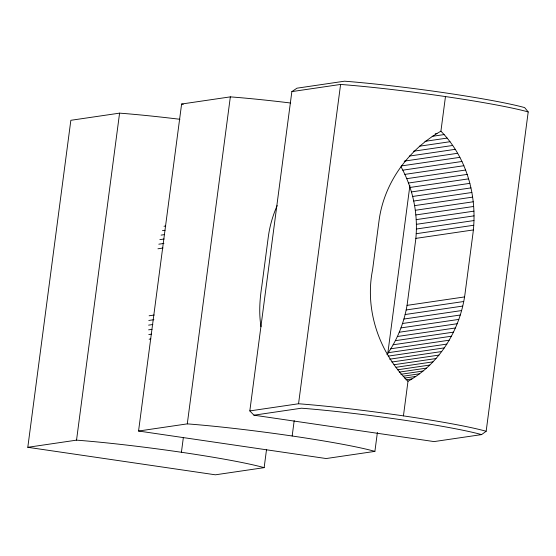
<?xml version="1.0" encoding="UTF-8"?>
<svg xmlns="http://www.w3.org/2000/svg" width="556" height="556" viewBox="0 0 556 556"><rect width="100%" height="100%" fill="white"/><g stroke="black" fill="none" stroke-linecap="round" stroke-linejoin="round"><path stroke-width="0.83" d="M403.434 415.881L407.993 381.256C440.095 363.471 460.59 328.902 465.129 292.949L472.899 233.93C477.722 197.304 467.193 157.834 440.915 131.195L445.474 96.57M386.969 354.596C397.387 339.674 404.295 322.355 407.194 304.403L415.756 239.358C418.334 214.394 413.115 188.699 400.98 166.737M266.519 449.575L264.142 467.652L215.408 474.81L27.8 447.302L70.848 120.298L119.582 113.139A121.514 7.84 7.5 0 1 179.915 119.283M27.8 447.302L76.533 440.143L119.582 113.139M377.392 432.45L374.897 451.382L326.163 458.54L138.555 431.032L181.61 104.028L230.344 96.869A121.514 7.84 7.5 0 1 290.67 103.013M181.416 452.271L183.341 437.642M138.555 431.032L187.289 423.874L230.344 96.869M249.818 410.919L291.858 91.601L297.001 88.175L344.539 81.19L350.704 81.69A117.622 7.589 7.5 0 1 521.25 106.689L524.642 107.593L528.2 111.944L486.159 431.261L481.586 434.604L434.055 441.589L253.953 415.186L249.818 410.919L298.551 403.76A121.514 7.84 7.5 0 1 486.159 431.261M292.171 436.001L294.193 420.614M298.551 403.76L340.592 84.442A121.514 7.84 7.5 0 1 528.2 111.944M387.699 354.137L409.904 185.468M277.173 205.553C272.871 215.394 269.806 225.799 268.36 236.453L261.834 286.006C259.728 299.462 258.811 313.216 261.014 326.726M440.915 131.195C408.375 149.529 384.14 182.924 379.116 220.183L372.596 269.736C364.465 309.928 379.255 352.58 407.993 381.256M291.858 91.601L340.592 84.442M435.223 133.781L436.933 133.53M432.123 136.338L444.077 134.58M424.916 141.349L447.107 138.09M419.293 146.228L449.985 141.717M413.525 151.218L452.695 145.47M409.348 156.069L455.26 149.321M404.191 161.136L457.657 153.282M401.474 165.917L459.882 157.341M402.815 170.171L461.966 161.483M404.865 174.382L463.878 165.716M406.756 178.671L465.608 170.025M408.479 183.028L467.193 174.403M410.043 187.455L468.618 178.851M164.02 226.257L165.723 226.007M411.44 191.931L469.869 183.348M162.463 230.657L165.021 230.281M412.663 196.463L470.939 187.9M161.08 235.112L164.486 234.611M413.72 201.036L471.856 192.494M159.864 239.629L164.124 239.004M414.602 205.644L472.614 197.123M158.814 244.188L163.93 243.438M415.311 210.286L473.212 201.779M157.946 248.782L163.054 248.032M415.846 214.95L473.649 206.464M416.201 219.634L473.914 211.155M416.381 224.325L474.011 215.86M416.388 229.016L473.948 220.558M416.215 233.701L473.733 225.25M415.867 238.378L473.358 229.934M149.126 315.78L154.234 315.03M148.779 320.458L153.887 319.707M148.605 325.142L152.865 324.516M148.612 329.833L152.017 329.333M148.793 334.524L151.343 334.149M149.147 339.209L150.85 338.958M407.048 305.369L464.538 296.925M406.172 309.97L463.69 301.519M405.129 314.529L462.689 306.078M403.913 319.04L461.543 310.575M402.53 323.502L460.236 315.023M400.973 327.901L458.776 319.415M399.257 332.238L457.157 323.731M397.373 336.498L455.385 327.977M395.337 340.682L453.474 332.14M393.141 344.776L451.416 336.22M390.792 348.786L449.22 340.202M388.29 352.692L446.864 344.088M388.199 356.125L444.355 347.875M389.68 359.19L441.714 351.545M391.904 362.019L438.948 355.103M394.016 364.722L436.022 358.55M396.018 367.294L432.957 361.866M397.526 369.796L429.774 365.056M399.25 372.11L426.459 368.114M400.862 374.285L422.998 371.033M403.232 376.19L419.432 373.813M404.636 378.073L415.728 376.447M405.929 379.811L411.906 378.928M253.953 415.186L301.484 408.201L307.656 408.702A117.622 7.589 7.5 0 1 478.195 433.701L481.586 434.604M181.61 104.028L183.32 104.278M187.289 423.874A121.514 7.84 7.5 0 1 374.897 451.382M76.533 440.143A121.514 7.84 7.5 0 1 264.142 467.652"/></g></svg>
